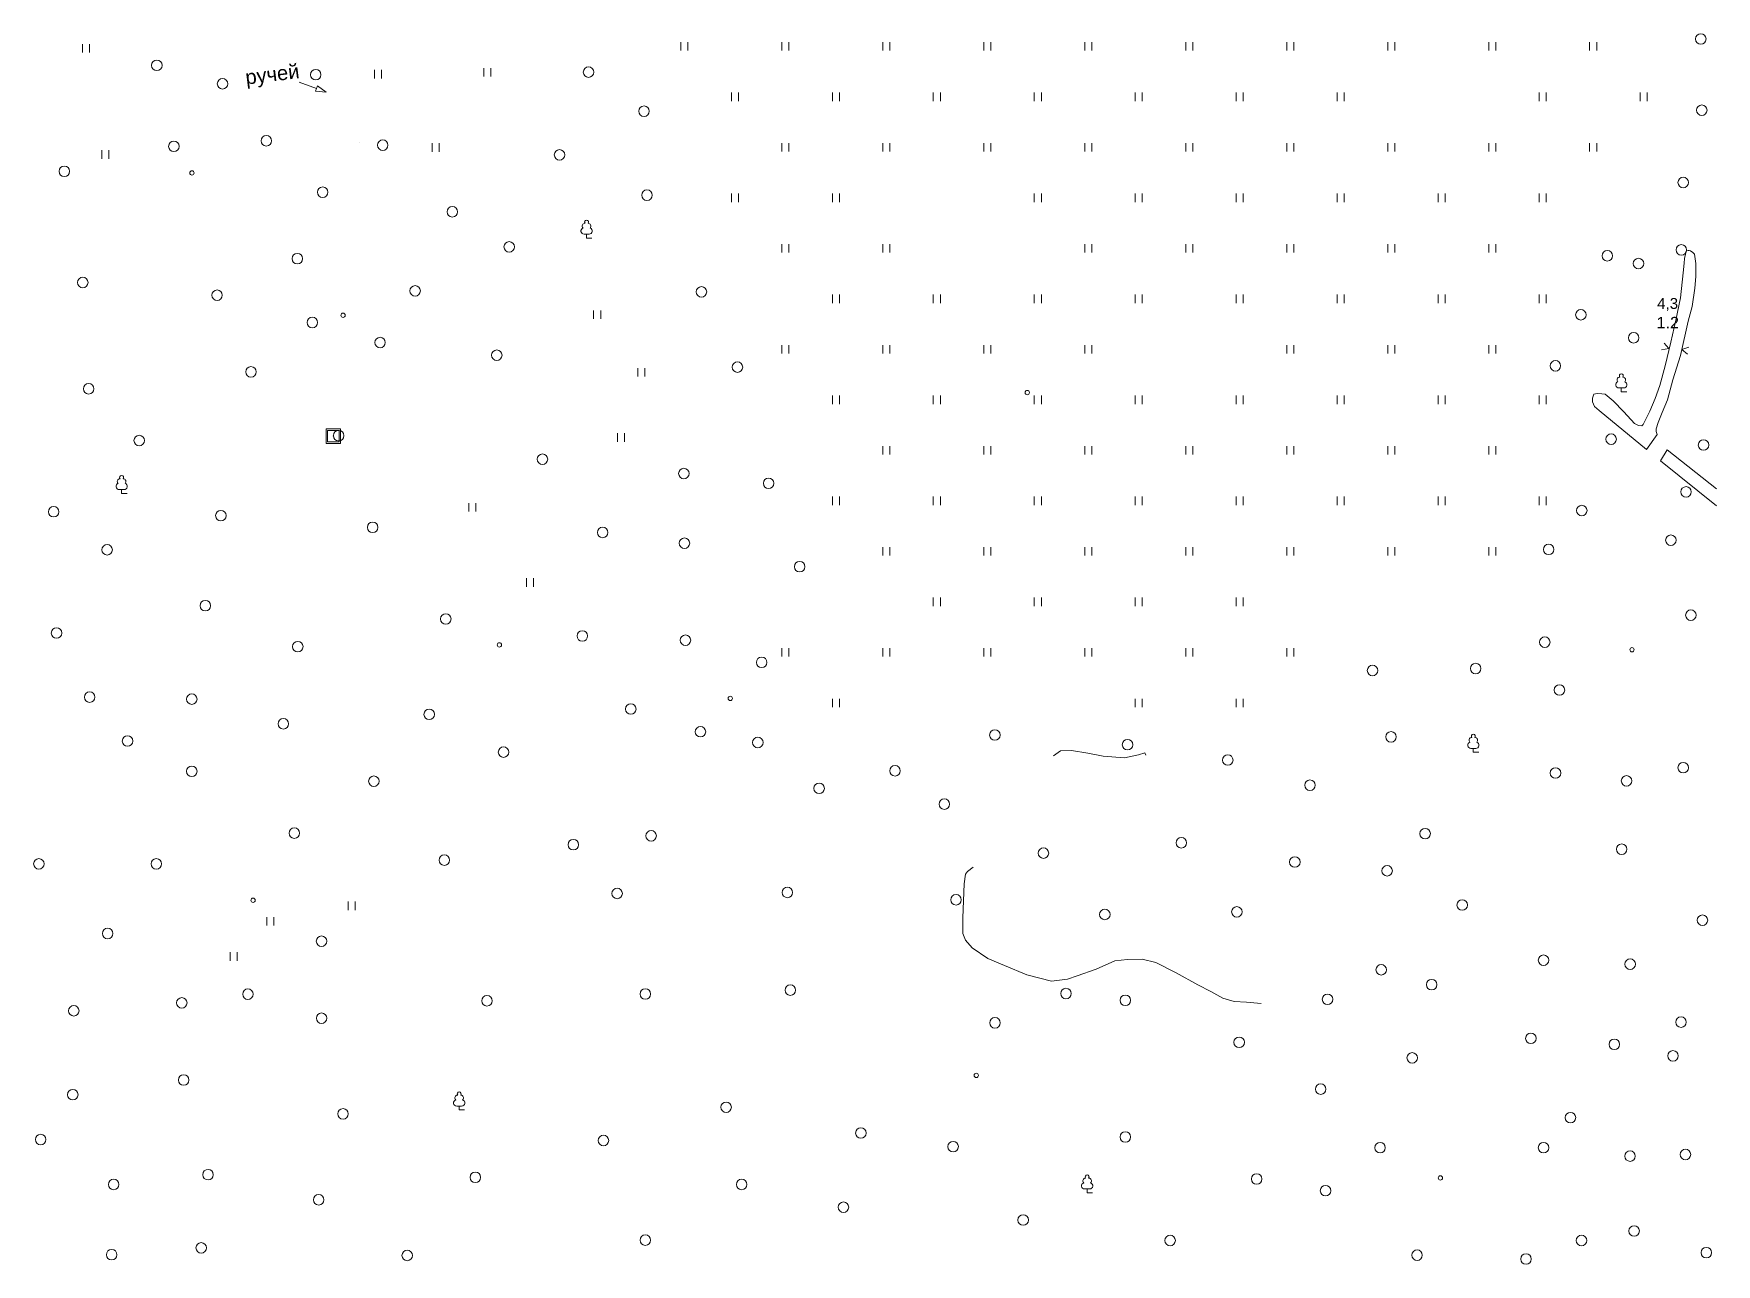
# Model space of a CAD drawing. Extents: x 1000 to 4000, y -4000 to -1000.
# Drawn here: x 3533.4 to 4000, y -3997.9 to -3656.8 of the extents above; entities that cross this region are included whole.
import ezdxf
from ezdxf.enums import TextEntityAlignment as Align

# ---------------------------------------------------------------- set-up
doc = ezdxf.new("R2010")
doc.units = 0
doc.header["$MEASUREMENT"] = 0
doc.layers.get('0').update_dxf_attribs({"linetype": 'CONTINUOUS'})
for name, color, linetype in [('14', 7, 'CONTINUOUS'), ('30', 7, 'CONTINUOUS'), ('34', 7, 'CONTINUOUS')]:
    doc.layers.add(name, color=color, linetype=linetype)
doc.styles.add('ARIAL', font='arial.ttf')

msp = doc.modelspace()

# ---------------------------------------------------------------- linework, layer by layer
at = {"color": 253, "linetype": 'Continuous', "lineweight": 0}
for p, q in [((3607.01, -3670.22), (3611.83, -3672.01)), ((3612.1, -3671.28), (3611.56, -3672.74)), ((3614.52, -3673), (3612.1, -3671.28)), ((3611.56, -3672.74), (3614.52, -3673)), ((3686.71, -3713.47), (3686.71, -3712.39)), ((3686.71, -3713.47), (3688.21, -3713.47)), ((3984.83, -3744.46), (3986.8, -3744.09)), ((3986.8, -3744.09), (3985.49, -3742.57)), ((3992.34, -3743.7), (3990.45, -3744.37)), ((3990.45, -3744.37), (3991.97, -3745.67)), ((3973.65, -3756.1), (3973.65, -3755.02)), ((3973.65, -3756.1), (3975.15, -3756.1)), ((3557.78, -3784.27), (3557.78, -3783.19)), ((3557.78, -3784.27), (3559.28, -3784.27)), ((3932.61, -3856.01), (3932.61, -3854.93)), ((3932.61, -3856.01), (3934.11, -3856.01)), ((3651.39, -3955.13), (3651.39, -3954.05)), ((3651.39, -3955.13), (3652.89, -3955.13)), ((3825.52, -3978.12), (3825.52, -3977.04)), ((3825.52, -3978.12), (3827.02, -3978.12))]:
    msp.add_line(p, q, dxfattribs=at)
for points in [[(3546.92, -3662.07), (3546.92, -3659.73)], [(3548.87, -3659.73), (3548.87, -3662.07)], [(3712.87, -3661.49), (3712.87, -3659.14)], [(3714.82, -3659.14), (3714.82, -3661.49)], [(3740.87, -3661.49), (3740.87, -3659.14)], [(3742.82, -3659.14), (3742.82, -3661.49)], [(3768.87, -3661.49), (3768.87, -3659.14)], [(3770.82, -3659.14), (3770.82, -3661.49)], [(3796.87, -3661.49), (3796.87, -3659.14)], [(3798.82, -3659.14), (3798.82, -3661.49)], [(3824.87, -3661.49), (3824.87, -3659.14)], [(3826.82, -3659.14), (3826.82, -3661.49)], [(3852.87, -3661.49), (3852.87, -3659.14)], [(3854.82, -3659.14), (3854.82, -3661.49)], [(3880.87, -3661.49), (3880.87, -3659.14)], [(3882.82, -3659.14), (3882.82, -3661.49)], [(3908.87, -3661.49), (3908.87, -3659.14)], [(3910.82, -3659.14), (3910.82, -3661.49)], [(3936.87, -3661.49), (3936.87, -3659.14)], [(3938.82, -3659.14), (3938.82, -3661.49)], [(3964.87, -3661.49), (3964.87, -3659.14)], [(3966.82, -3659.14), (3966.82, -3661.49)], [(3627.88, -3669.22), (3627.88, -3666.88)], [(3629.83, -3666.88), (3629.83, -3669.22)], [(3658.25, -3668.68), (3658.25, -3666.34)], [(3660.2, -3666.34), (3660.2, -3668.68)], [(3726.87, -3675.49), (3726.87, -3673.14)], [(3728.82, -3673.14), (3728.82, -3675.49)], [(3754.87, -3675.49), (3754.87, -3673.14)], [(3756.82, -3673.14), (3756.82, -3675.49)], [(3782.87, -3675.49), (3782.87, -3673.14)], [(3784.82, -3673.14), (3784.82, -3675.49)], [(3810.87, -3675.49), (3810.87, -3673.14)], [(3812.82, -3673.14), (3812.82, -3675.49)], [(3838.87, -3675.49), (3838.87, -3673.14)], [(3840.82, -3673.14), (3840.82, -3675.49)], [(3866.87, -3675.49), (3866.87, -3673.14)], [(3868.82, -3673.14), (3868.82, -3675.49)], [(3894.87, -3675.49), (3894.87, -3673.14)], [(3896.82, -3673.14), (3896.82, -3675.49)], [(3950.87, -3675.49), (3950.87, -3673.14)], [(3952.82, -3673.14), (3952.82, -3675.49)], [(3978.87, -3675.49), (3978.87, -3673.14)], [(3980.82, -3673.14), (3980.82, -3675.49)], [(3552.25, -3691.48), (3552.25, -3689.14)], [(3554.2, -3689.14), (3554.2, -3691.48)], [(3643.86, -3689.53), (3643.86, -3687.19)], [(3645.81, -3687.19), (3645.81, -3689.53)], [(3740.87, -3689.49), (3740.87, -3687.15)], [(3742.82, -3687.15), (3742.82, -3689.49)], [(3768.87, -3689.49), (3768.87, -3687.15)], [(3770.82, -3687.15), (3770.82, -3689.49)], [(3796.87, -3689.49), (3796.87, -3687.15)], [(3798.82, -3687.15), (3798.82, -3689.49)], [(3824.87, -3689.49), (3824.87, -3687.15)], [(3826.82, -3687.15), (3826.82, -3689.49)], [(3852.87, -3689.49), (3852.87, -3687.15)], [(3854.82, -3687.15), (3854.82, -3689.49)], [(3880.87, -3689.49), (3880.87, -3687.15)], [(3882.82, -3687.15), (3882.82, -3689.49)], [(3908.87, -3689.49), (3908.87, -3687.15)], [(3910.82, -3687.15), (3910.82, -3689.49)], [(3936.87, -3689.49), (3936.87, -3687.15)], [(3938.82, -3687.15), (3938.82, -3689.49)], [(3964.87, -3689.49), (3964.87, -3687.15)], [(3966.82, -3687.15), (3966.82, -3689.49)], [(3726.87, -3703.49), (3726.87, -3701.14)], [(3728.82, -3701.14), (3728.82, -3703.49)], [(3754.87, -3703.49), (3754.87, -3701.14)], [(3756.82, -3701.14), (3756.82, -3703.49)], [(3810.87, -3703.49), (3810.87, -3701.14)], [(3812.82, -3701.14), (3812.82, -3703.49)], [(3838.87, -3703.49), (3838.87, -3701.14)], [(3840.82, -3701.14), (3840.82, -3703.49)], [(3866.87, -3703.49), (3866.87, -3701.14)], [(3868.82, -3701.14), (3868.82, -3703.49)], [(3894.87, -3703.49), (3894.87, -3701.14)], [(3896.82, -3701.14), (3896.82, -3703.49)], [(3922.87, -3703.49), (3922.87, -3701.14)], [(3924.82, -3701.14), (3924.82, -3703.49)], [(3950.87, -3703.49), (3950.87, -3701.14)], [(3952.82, -3701.14), (3952.82, -3703.49)], [(3686.02, -3712.39), (3687.39, -3712.39)], [(3740.87, -3717.49), (3740.87, -3715.15)], [(3742.82, -3715.15), (3742.82, -3717.49)], [(3768.87, -3717.49), (3768.87, -3715.15)], [(3770.82, -3715.15), (3770.82, -3717.49)], [(3824.87, -3717.49), (3824.87, -3715.15)], [(3826.82, -3715.15), (3826.82, -3717.49)], [(3852.87, -3717.49), (3852.87, -3715.15)], [(3854.82, -3715.15), (3854.82, -3717.49)], [(3880.87, -3717.49), (3880.87, -3715.15)], [(3882.82, -3715.15), (3882.82, -3717.49)], [(3908.87, -3717.49), (3908.87, -3715.15)], [(3910.82, -3715.15), (3910.82, -3717.49)], [(3936.87, -3717.49), (3936.87, -3715.15)], [(3938.82, -3715.15), (3938.82, -3717.49)], [(3754.87, -3731.49), (3754.87, -3729.14)], [(3756.82, -3729.14), (3756.82, -3731.49)], [(3782.87, -3731.49), (3782.87, -3729.14)], [(3784.82, -3729.14), (3784.82, -3731.49)], [(3810.87, -3731.49), (3810.87, -3729.14)], [(3812.82, -3729.14), (3812.82, -3731.49)], [(3838.87, -3731.49), (3838.87, -3729.14)], [(3840.82, -3729.14), (3840.82, -3731.49)], [(3866.87, -3731.49), (3866.87, -3729.14)], [(3868.82, -3729.14), (3868.82, -3731.49)], [(3894.87, -3731.49), (3894.87, -3729.14)], [(3896.82, -3729.14), (3896.82, -3731.49)], [(3922.87, -3731.49), (3922.87, -3729.14)], [(3924.82, -3729.14), (3924.82, -3731.49)], [(3950.87, -3731.49), (3950.87, -3729.14)], [(3952.82, -3729.14), (3952.82, -3731.49)], [(3688.68, -3735.88), (3688.68, -3733.54)], [(3690.63, -3733.54), (3690.63, -3735.88)], [(3740.87, -3745.49), (3740.87, -3743.14)], [(3742.82, -3743.14), (3742.82, -3745.49)], [(3768.87, -3745.49), (3768.87, -3743.14)], [(3770.82, -3743.14), (3770.82, -3745.49)], [(3796.87, -3745.49), (3796.87, -3743.14)], [(3798.82, -3743.14), (3798.82, -3745.49)], [(3824.87, -3745.49), (3824.87, -3743.14)], [(3826.82, -3743.14), (3826.82, -3745.49)], [(3880.87, -3745.49), (3880.87, -3743.14)], [(3882.82, -3743.14), (3882.82, -3745.49)], [(3908.87, -3745.49), (3908.87, -3743.14)], [(3910.82, -3743.14), (3910.82, -3745.49)], [(3936.87, -3745.49), (3936.87, -3743.14)], [(3938.82, -3743.14), (3938.82, -3745.49)], [(3700.95, -3751.87), (3700.95, -3749.53)], [(3702.91, -3749.53), (3702.91, -3751.87)], [(3972.96, -3755.02), (3974.32, -3755.02)], [(3754.87, -3759.49), (3754.87, -3757.14)], [(3756.82, -3757.14), (3756.82, -3759.49)], [(3782.87, -3759.49), (3782.87, -3757.14)], [(3784.82, -3757.14), (3784.82, -3759.49)], [(3810.87, -3759.49), (3810.87, -3757.14)], [(3812.82, -3757.14), (3812.82, -3759.49)], [(3838.87, -3759.49), (3838.87, -3757.14)], [(3840.82, -3757.14), (3840.82, -3759.49)], [(3866.87, -3759.49), (3866.87, -3757.14)], [(3868.82, -3757.14), (3868.82, -3759.49)], [(3894.87, -3759.49), (3894.87, -3757.14)], [(3896.82, -3757.14), (3896.82, -3759.49)], [(3922.87, -3759.49), (3922.87, -3757.14)], [(3924.82, -3757.14), (3924.82, -3759.49)], [(3950.87, -3759.49), (3950.87, -3757.14)], [(3952.82, -3757.14), (3952.82, -3759.49)], [(3695.26, -3769.93), (3695.26, -3767.59)], [(3697.21, -3767.59), (3697.21, -3769.93)], [(3768.87, -3773.49), (3768.87, -3771.14)], [(3770.82, -3771.14), (3770.82, -3773.49)], [(3796.87, -3773.49), (3796.87, -3771.14)], [(3798.82, -3771.14), (3798.82, -3773.49)], [(3824.87, -3773.49), (3824.87, -3771.14)], [(3826.82, -3771.14), (3826.82, -3773.49)], [(3852.87, -3773.49), (3852.87, -3771.14)], [(3854.82, -3771.14), (3854.82, -3773.49)], [(3880.87, -3773.49), (3880.87, -3771.14)], [(3882.82, -3771.14), (3882.82, -3773.49)], [(3908.87, -3773.49), (3908.87, -3771.14)], [(3910.82, -3771.14), (3910.82, -3773.49)], [(3936.87, -3773.49), (3936.87, -3771.14)], [(3938.82, -3771.14), (3938.82, -3773.49)], [(3557.09, -3783.19), (3558.45, -3783.19)], [(3654.05, -3789.27), (3654.05, -3786.93)], [(3656, -3786.93), (3656, -3789.27)], [(3754.87, -3787.49), (3754.87, -3785.14)], [(3756.82, -3785.14), (3756.82, -3787.49)], [(3782.87, -3787.49), (3782.87, -3785.14)], [(3784.82, -3785.14), (3784.82, -3787.49)], [(3810.87, -3787.49), (3810.87, -3785.14)], [(3812.82, -3785.14), (3812.82, -3787.49)], [(3838.87, -3787.49), (3838.87, -3785.14)], [(3840.82, -3785.14), (3840.82, -3787.49)], [(3866.87, -3787.49), (3866.87, -3785.14)], [(3868.82, -3785.14), (3868.82, -3787.49)], [(3894.87, -3787.49), (3894.87, -3785.14)], [(3896.82, -3785.14), (3896.82, -3787.49)], [(3922.87, -3787.49), (3922.87, -3785.14)], [(3924.82, -3785.14), (3924.82, -3787.49)], [(3950.87, -3787.49), (3950.87, -3785.14)], [(3952.82, -3785.14), (3952.82, -3787.49)], [(3768.87, -3801.49), (3768.87, -3799.14)], [(3770.82, -3799.14), (3770.82, -3801.49)], [(3796.87, -3801.49), (3796.87, -3799.14)], [(3798.82, -3799.14), (3798.82, -3801.49)], [(3824.87, -3801.49), (3824.87, -3799.14)], [(3826.82, -3799.14), (3826.82, -3801.49)], [(3852.87, -3801.49), (3852.87, -3799.14)], [(3854.82, -3799.14), (3854.82, -3801.49)], [(3880.87, -3801.49), (3880.87, -3799.14)], [(3882.82, -3799.14), (3882.82, -3801.49)], [(3908.87, -3801.49), (3908.87, -3799.14)], [(3910.82, -3799.14), (3910.82, -3801.49)], [(3936.87, -3801.49), (3936.87, -3799.14)], [(3938.82, -3799.14), (3938.82, -3801.49)], [(3670.03, -3810.1), (3670.03, -3807.76)], [(3671.98, -3807.76), (3671.98, -3810.1)], [(3782.87, -3815.49), (3782.87, -3813.14)], [(3784.82, -3813.14), (3784.82, -3815.49)], [(3810.87, -3815.49), (3810.87, -3813.14)], [(3812.82, -3813.14), (3812.82, -3815.49)], [(3838.87, -3815.49), (3838.87, -3813.14)], [(3840.82, -3813.14), (3840.82, -3815.49)], [(3866.87, -3815.49), (3866.87, -3813.14)], [(3868.82, -3813.14), (3868.82, -3815.49)], [(3740.87, -3829.49), (3740.87, -3827.14)], [(3742.82, -3827.14), (3742.82, -3829.49)], [(3768.87, -3829.49), (3768.87, -3827.14)], [(3770.82, -3827.14), (3770.82, -3829.49)], [(3796.87, -3829.49), (3796.87, -3827.14)], [(3798.82, -3827.14), (3798.82, -3829.49)], [(3824.87, -3829.49), (3824.87, -3827.14)], [(3826.82, -3827.14), (3826.82, -3829.49)], [(3852.87, -3829.49), (3852.87, -3827.14)], [(3854.82, -3827.14), (3854.82, -3829.49)], [(3880.87, -3829.49), (3880.87, -3827.14)], [(3882.82, -3827.14), (3882.82, -3829.49)], [(3754.87, -3843.49), (3754.87, -3841.14)], [(3756.82, -3841.14), (3756.82, -3843.49)], [(3838.87, -3843.49), (3838.87, -3841.14)], [(3840.82, -3841.14), (3840.82, -3843.49)], [(3866.87, -3843.49), (3866.87, -3841.14)], [(3868.82, -3841.14), (3868.82, -3843.49)], [(3931.92, -3854.93), (3933.29, -3854.93)], [(3620.6, -3899.72), (3620.6, -3897.38)], [(3622.55, -3897.38), (3622.55, -3899.72)], [(3598.04, -3904.01), (3598.04, -3901.67)], [(3599.99, -3901.67), (3599.99, -3904.01)], [(3587.87, -3913.76), (3587.87, -3911.42)], [(3589.82, -3911.42), (3589.82, -3913.76)], [(3650.7, -3954.05), (3652.06, -3954.05)], [(3824.83, -3977.04), (3826.19, -3977.04)]]:
    msp.add_lwpolyline(points, dxfattribs=at)
for points in [[(3618.49, -3766.37), (3614.49, -3766.37), (3614.49, -3766.37), (3614.49, -3770.37), (3614.49, -3770.37), (3618.49, -3770.37), (3618.49, -3770.37), (3618.49, -3766.37)], [(3618.09, -3766.77), (3614.89, -3766.77), (3614.89, -3766.77), (3614.89, -3769.97), (3614.89, -3769.97), (3618.09, -3769.97), (3618.09, -3769.97), (3618.09, -3766.77)]]:
    msp.add_lwpolyline(points, close=True, dxfattribs=at)
for centre, radius in [((3995.68, -3658.28), 1.46), ((3567.55, -3665.6), 1.46), ((3611.61, -3668.19), 1.46), ((3687.27, -3667.47), 1.46), ((3585.77, -3670.69), 1.46), ((3702.65, -3678.3), 1.46), ((3995.95, -3678.04), 1.46), ((3597.91, -3686.5), 1.46), ((3572.27, -3688.05), 1.46), ((3630.19, -3687.72), 1.46), ((3679.22, -3690.42), 1.46), ((3541.9, -3694.96), 1.46), ((3577.27, -3695.43), 0.6), ((3613.54, -3700.77), 1.46), ((3703.46, -3701.58), 1.46), ((3990.82, -3698.07), 1.46), ((3649.48, -3706.18), 1.46), ((3606.52, -3719.17), 1.46), ((3665.27, -3715.91), 1.46), ((3969.77, -3718.37), 1.46), ((3990.28, -3716.75), 1.46), ((3978.41, -3720.54), 1.46), ((3547.02, -3725.78), 1.46), ((3584.25, -3729.3), 1.46), ((3639.16, -3728.1), 1.46), ((3718.57, -3728.38), 1.46), ((3610.68, -3736.87), 1.46), ((3619.2, -3734.87), 0.6), ((3962.44, -3734.72), 1.46), ((3629.45, -3742.44), 1.46), ((3977.06, -3741.11), 1.46), ((3661.82, -3745.95), 1.46), ((3593.65, -3750.55), 1.46), ((3728.56, -3749.23), 1.46), ((3955.37, -3748.88), 1.46), ((3548.64, -3755.25), 1.46), ((3808.92, -3756.28), 0.6), ((3562.67, -3769.59), 1.46), ((3617.96, -3768.23), 1.46), ((3970.82, -3769.21), 1.46), ((3996.45, -3770.83), 1.46), ((3674.47, -3774.77), 1.46), ((3713.71, -3778.74), 1.46), ((3737.19, -3781.44), 1.46), ((3991.6, -3783.82), 1.46), ((3538.93, -3789.32), 1.46), ((3962.69, -3788.99), 1.46), ((3585.32, -3790.4), 1.46), ((3627.4, -3793.65), 1.46), ((3691.19, -3795.07), 1.46), ((3713.85, -3798.04), 1.46), ((3987.39, -3797.21), 1.46), ((3553.77, -3799.87), 1.46), ((3953.51, -3799.76), 1.46), ((3745.8, -3804.55), 1.46), ((3581.01, -3815.36), 1.46), ((3992.94, -3817.99), 1.46), ((3539.74, -3822.94), 1.46), ((3647.67, -3819.05), 1.46), ((3606.63, -3826.72), 1.46), ((3662.55, -3826.22), 0.6), ((3685.55, -3823.75), 1.46), ((3714.12, -3824.94), 1.46), ((3952.43, -3825.48), 1.46), ((3735.28, -3831.08), 1.46), ((3976.61, -3827.58), 0.6), ((3904.67, -3833.33), 1.46), ((3933.27, -3832.79), 1.46), ((3548.91, -3840.71), 1.46), ((3577.24, -3841.25), 1.46), ((3956.48, -3838.74), 1.46), ((3643.08, -3845.48), 1.46), ((3698.97, -3844), 1.46), ((3726.55, -3841.06), 0.6), ((3602.63, -3848.09), 1.46), ((3718.28, -3850.3), 1.46), ((3559.43, -3852.88), 1.46), ((3734.2, -3853.28), 1.46), ((3799.93, -3851.21), 1.46), ((3836.74, -3853.89), 1.46), ((3909.79, -3851.74), 1.46), ((3663.7, -3855.94), 1.46), ((3864.51, -3858.15), 1.46), ((3990.81, -3860.27), 1.46), ((3577.24, -3861.27), 1.46), ((3627.74, -3864.01), 1.46), ((3772.25, -3861.13), 1.46), ((3955.4, -3861.75), 1.46), ((3975.1, -3863.92), 1.46), ((3751.2, -3866), 1.46), ((3887.31, -3865.12), 1.46), ((3785.93, -3870.36), 1.46), ((3605.67, -3878.4), 1.46), ((3919.24, -3878.54), 1.46), ((3683.03, -3881.61), 1.46), ((3704.62, -3879.15), 1.46), ((3851.63, -3881.07), 1.46), ((3973.75, -3882.87), 1.46), ((3534.85, -3886.94), 1.46), ((3567.4, -3886.94), 1.46), ((3647.28, -3885.89), 1.46), ((3813.41, -3883.94), 1.46), ((3883.11, -3886.42), 1.46), ((3908.71, -3888.83), 1.46), ((3695.18, -3895.12), 1.46), ((3742.4, -3894.85), 1.46), ((3789.16, -3896.88), 1.46), ((3594.24, -3897.03), 0.6), ((3830.43, -3900.94), 1.46), ((3867.05, -3900.23), 1.46), ((3929.53, -3898.33), 1.46), ((3553.92, -3906.23), 1.46), ((3996.14, -3902.54), 1.46), ((3613.22, -3908.36), 1.46), ((3907.06, -3916.28), 1.46), ((3952.08, -3913.64), 1.46), ((3976.1, -3914.72), 1.46), ((3921.05, -3920.4), 1.46), ((3574.46, -3925.47), 1.46), ((3592.81, -3923.04), 1.46), ((3659.09, -3924.87), 1.46), ((3703, -3923), 1.46), ((3743.21, -3921.91), 1.46), ((3819.65, -3922.87), 1.46), ((3836.11, -3924.74), 1.46), ((3892.18, -3924.46), 1.46), ((3544.51, -3927.64), 1.46), ((3613.24, -3929.7), 1.46), ((3799.96, -3930.99), 1.46), ((3990.21, -3930.79), 1.46), ((3867.68, -3936.38), 1.46), ((3948.58, -3935.29), 1.46), ((3971.72, -3936.95), 1.46), ((3915.66, -3940.7), 1.46), ((3987.97, -3940.16), 1.46), ((3575, -3946.84), 1.46), ((3794.78, -3945.57), 0.6), ((3794.78, -3945.57), 0.6), ((3544.24, -3950.9), 1.46), ((3890.29, -3949.36), 1.46), ((3619.18, -3956.22), 1.46), ((3725.4, -3954.39), 1.46), ((3959.54, -3957.26), 1.46), ((3762.79, -3961.53), 1.46), ((3836.11, -3962.63), 1.46), ((3535.34, -3963.34), 1.46), ((3691.4, -3963.6), 1.46), ((3788.35, -3965.31), 1.46), ((3906.75, -3965.6), 1.46), ((3952.08, -3965.6), 1.46), ((3991.42, -3967.48), 1.46), ((3976.07, -3967.93), 1.46), ((3555.57, -3975.78), 1.46), ((3581.75, -3973.08), 1.46), ((3655.87, -3973.82), 1.46), ((3729.71, -3975.78), 1.46), ((3872.54, -3974.27), 1.46), ((3923.49, -3973.99), 0.6), ((3612.43, -3980.04), 1.46), ((3891.64, -3977.51), 1.46), ((3757.94, -3982.1), 1.46), ((3807.78, -3985.64), 1.46), ((3977.19, -3988.68), 1.46), ((3555.03, -3995.26), 1.46), ((3579.86, -3993.37), 1.46), ((3636.99, -3995.47), 1.46), ((3703, -3991.21), 1.46), ((3848.52, -3991.32), 1.46), ((3917.01, -3995.38), 1.46), ((3962.61, -3991.32), 1.46), ((3997.23, -3994.68), 1.46), ((3947.23, -3996.46), 1.46)]:
    msp.add_circle(centre, radius, dxfattribs=at)
for centre, radius, start, end in [((3686.27, -3710.13), 0.754, 88.1329, 226.6634), ((3686.71, -3709.02), 0.545, 90, 220.5003), ((3686.71, -3709.02), 0.545, 319.4997, 90), ((3687.15, -3710.13), 0.754, 313.3366, 91.8671), ((3686.03, -3711.51), 0.879, 108.3532, 269.3875), ((3687.39, -3711.51), 0.879, 269.6098, 71.6468), ((3973.65, -3751.65), 0.545, 90, 220.5003), ((3973.65, -3751.65), 0.545, 319.4997, 90), ((3972.97, -3754.14), 0.879, 108.3532, 269.3875), ((3973.21, -3752.76), 0.754, 88.1329, 226.6634), ((3974.09, -3752.76), 0.754, 313.3366, 91.8671), ((3974.33, -3754.14), 0.879, 269.6098, 71.6468), ((3557.78, -3779.82), 0.545, 90, 220.5003), ((3557.78, -3779.82), 0.545, 319.4997, 90), ((3557.1, -3782.31), 0.879, 108.3532, 269.3875), ((3557.34, -3780.93), 0.754, 88.1329, 226.6634), ((3558.22, -3780.93), 0.754, 313.3366, 91.8671), ((3558.46, -3782.31), 0.879, 269.6098, 71.6468), ((3931.93, -3854.05), 0.879, 108.3532, 269.3875), ((3932.17, -3852.67), 0.754, 88.1329, 226.6634), ((3932.61, -3851.56), 0.545, 90, 220.5003), ((3932.61, -3851.56), 0.545, 319.4997, 90), ((3933.05, -3852.67), 0.754, 313.3366, 91.8671), ((3933.29, -3854.05), 0.879, 269.6098, 71.6468), ((3650.95, -3951.79), 0.754, 88.1329, 226.6634), ((3651.39, -3950.68), 0.545, 90, 220.5003), ((3651.39, -3950.68), 0.545, 319.4997, 90), ((3651.83, -3951.79), 0.754, 313.3366, 91.8671), ((3650.71, -3953.17), 0.879, 108.3532, 269.3875), ((3652.07, -3953.17), 0.879, 269.6098, 71.6468), ((3824.84, -3976.16), 0.879, 108.3532, 269.3875), ((3825.08, -3974.78), 0.754, 88.1329, 226.6634), ((3825.52, -3973.67), 0.545, 90, 220.5003), ((3825.52, -3973.67), 0.545, 319.4997, 90), ((3825.95, -3974.78), 0.754, 313.3366, 91.8671), ((3826.2, -3976.16), 0.879, 269.6098, 71.6468)]:
    msp.add_arc(centre, radius, start, end, dxfattribs=at)
at = {"color": 253, "lineweight": 0}
msp.add_point((3616.49, -3768.37), dxfattribs=at)
msp.add_point((3616.49, -3768.37), dxfattribs=at)
at = {"layer": '14', "color": 253, "linetype": 'Continuous', "lineweight": 0}
for p, q in [((3816.22, -3857), (3818.13, -3855.61)), ((3818.13, -3855.61), (3821.15, -3855.48)), ((3821.15, -3855.48), (3825.75, -3856.27)), ((3825.75, -3856.27), (3829.95, -3857.05)), ((3829.95, -3857.05), (3835.86, -3857.58)), ((3835.86, -3857.58), (3839.8, -3856.66)), ((3839.8, -3856.66), (3841.51, -3856.14)), ((3841.51, -3856.14), (3841.76, -3856.8)), ((3791.77, -3889.75), (3791.45, -3892.48)), ((3792.3, -3889.01), (3791.77, -3889.75)), ((3793.88, -3887.83), (3792.3, -3889.01)), ((3791.45, -3892.48), (3791.03, -3901.92)), ((3791.03, -3901.92), (3791.03, -3906.22)), ((3791.03, -3906.22), (3791.77, -3908.11)), ((3791.77, -3908.11), (3793.66, -3910.21)), ((3793.66, -3910.21), (3797.97, -3913.15)), ((3797.97, -3913.15), (3802.59, -3915.14)), ((3828.02, -3916.08), (3833.17, -3913.78)), ((3833.17, -3913.78), (3836.74, -3913.46)), ((3836.74, -3913.46), (3840.79, -3913.33)), ((3840.79, -3913.33), (3844.58, -3914.28)), ((3844.58, -3914.28), (3850.25, -3917.11)), ((3802.59, -3915.14), (3808.79, -3917.66)), ((3808.79, -3917.66), (3815.62, -3919.44)), ((3815.62, -3919.44), (3820.04, -3918.92)), ((3820.04, -3918.92), (3822.77, -3917.97)), ((3822.77, -3917.97), (3828.02, -3916.08)), ((3850.25, -3917.11), (3856.24, -3920.47)), ((3856.24, -3920.47), (3859.81, -3922.26)), ((3859.81, -3922.26), (3863.18, -3924.14)), ((3863.18, -3924.14), (3866.33, -3925.09)), ((3866.33, -3925.09), (3869.69, -3925.3)), ((3869.69, -3925.3), (3873.81, -3925.64))]:
    msp.add_line(p, q, dxfattribs=at)
at = {"layer": '30', "color": 253, "linetype": 'Continuous', "lineweight": 0}
for p, q in [((3623.63, -3687.09), (3623.62, -3687.09)), ((3623.62, -3687.09), (3623.63, -3687.09)), ((3623.63, -3687.09), (3623.63, -3687.09)), ((3623.63, -3687.09), (3623.63, -3687.09)), ((3623.63, -3687.09), (3623.63, -3687.09)), ((3991.19, -3719.11), (3991.45, -3717.95)), ((3991.45, -3717.95), (3991.57, -3717.43)), ((3991.57, -3717.43), (3991.7, -3717.05)), ((3991.7, -3717.05), (3992.22, -3716.92)), ((3992.22, -3716.92), (3992.48, -3716.92)), ((3992.48, -3716.92), (3992.86, -3717.05)), ((3992.86, -3717.05), (3993.51, -3717.43)), ((3993.51, -3717.43), (3993.9, -3717.95)), ((3993.9, -3717.95), (3994.03, -3718.6)), ((3994.03, -3718.6), (3994.28, -3720.53)), ((3990.82, -3723.09), (3990.05, -3730.05)), ((3990.82, -3723.09), (3991.06, -3720.4)), ((3991.06, -3720.4), (3991.19, -3719.11)), ((3994.28, -3720.53), (3994.28, -3724.14)), ((3994.03, -3727.37), (3993.25, -3732.4)), ((3994.28, -3724.14), (3994.03, -3727.37)), ((3990.05, -3730.05), (3988.76, -3736.25)), ((3993.25, -3732.4), (3992.22, -3736.53)), ((3988.76, -3736.25), (3987.34, -3742.31)), ((3992.22, -3736.53), (3990.03, -3746.04)), ((3987.34, -3742.31), (3985.79, -3748.89)), ((3990.03, -3746.04), (3987.97, -3752.75)), ((3985.79, -3748.89), (3984.37, -3754.31)), ((3984.37, -3754.31), (3983.08, -3757.93)), ((3987.97, -3752.75), (3986.43, -3758.3)), ((3966.06, -3756.76), (3965.67, -3757.8)), ((3965.67, -3757.8), (3965.67, -3758.83)), ((3965.67, -3758.83), (3966.19, -3760.12)), ((3966.96, -3756.51), (3966.06, -3756.76)), ((3966.19, -3760.12), (3967.48, -3761.28)), ((3968.25, -3756.64), (3966.96, -3756.51)), ((3969.15, -3756.76), (3968.25, -3756.64)), ((3971.35, -3758.57), (3969.15, -3756.76)), ((3974.31, -3761.67), (3971.35, -3758.57)), ((3983.08, -3757.93), (3981.53, -3761.41)), ((3986.43, -3758.3), (3985.01, -3761.78)), ((3967.48, -3761.28), (3980.67, -3772.09)), ((3977.28, -3764.89), (3974.31, -3761.67)), ((3978.44, -3765.41), (3977.28, -3764.89)), ((3979.34, -3765.54), (3978.44, -3765.41)), ((3979.73, -3765.15), (3979.34, -3765.54)), ((3980.37, -3763.86), (3979.73, -3765.15)), ((3981.53, -3761.41), (3980.37, -3763.86)), ((3983.84, -3764.62), (3983.33, -3766.3)), ((3985.01, -3761.78), (3983.84, -3764.62)), ((3983.56, -3767.94), (3980.67, -3772.09)), ((3983.33, -3766.3), (3983.33, -3767.07)), ((3983.33, -3767.07), (3983.56, -3767.94)), ((3984.55, -3775.23), (3986.39, -3772.13)), ((3986.39, -3772.13), (4000, -3782.95)), ((3984.55, -3775.23), (4000, -3787.73))]:
    msp.add_line(p, q, dxfattribs=at)

# ---------------------------------------------------------------- texts
at = {"layer": '34', "color": 253, "lineweight": 0, "style": 'ARIAL'}
msp.add_text('ручей', height=4, rotation=7, dxfattribs=at).set_placement((3599.56, -3668.04), align=Align.MIDDLE_CENTER)
for s, height, p in [('4,3', 3, (3986.49, -3731.6)), ('1.2', 3.2, (3986.53, -3736.91))]:
    msp.add_text(s, height=height, dxfattribs=at).set_placement(p, align=Align.MIDDLE_CENTER)

doc.saveas('drawing.dxf')
